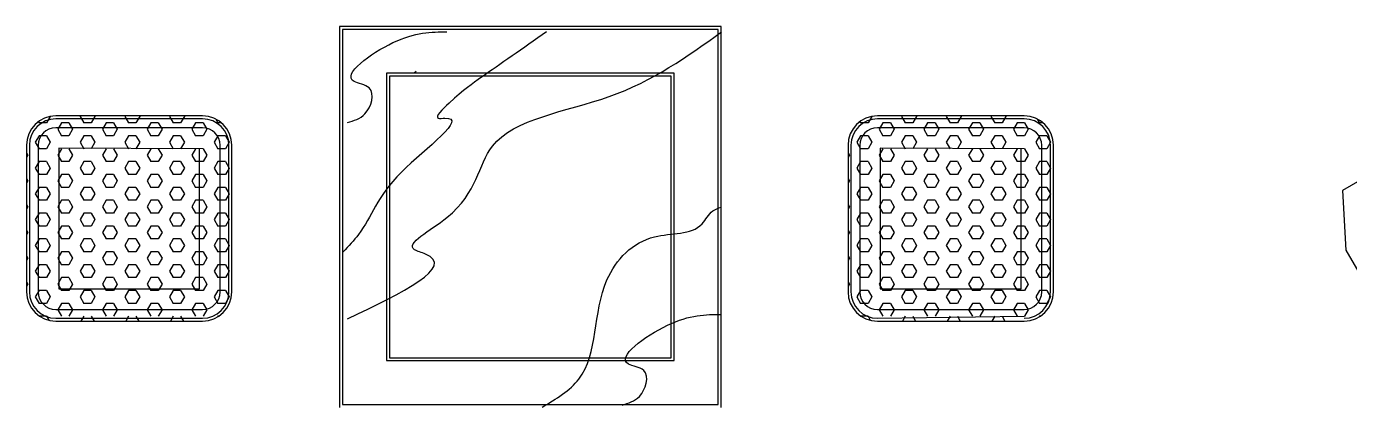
# Model space of a CAD drawing. Header units: inches. Extents: x 3.4 to 45.9, y 14.3 to 39.1.
# Drawn here: x 7.753 to 10.007, y 22.887 to 23.537 of the extents above; entities that cross this region are included whole.
import ezdxf

# ---------------------------------------------------------------- set-up
doc = ezdxf.new("R2010")
doc.units = ezdxf.units.IN
doc.header["$MEASUREMENT"] = 0
doc.layers.add('02', color=2, linetype='Continuous')
doc.layers.add('4', color=4, linetype='Continuous')

msp = doc.modelspace()

# ---------------------------------------------------------------- linework, layer by layer
at = {"layer": '02'}
for p, q in [((8.9363, 23.5367), (8.2863, 23.5367)), ((8.2863, 23.5367), (8.2863, 22.8867)), ((8.9363, 22.8867), (8.9363, 23.5367)), ((8.9313, 23.5317), (8.2913, 23.5317)), ((8.2913, 23.5317), (8.2913, 22.8917)), ((8.9313, 22.8917), (8.9313, 23.5317)), ((8.8513, 23.4517), (8.3713, 23.4517)), ((8.3713, 23.4517), (8.3713, 22.9717)), ((8.4167, 23.46), (8.4133, 23.4567)), ((8.8513, 22.9717), (8.8513, 23.4517)), ((7.7932, 23.3831), (7.7869, 23.3722)), ((8.0528, 23.384), (7.8028, 23.384)), ((8.0528, 23.379), (7.8028, 23.379)), ((7.8446, 23.384), (7.8441, 23.3832)), ((7.8441, 23.3832), (7.8504, 23.3722)), ((7.8695, 23.3832), (7.8631, 23.3722)), ((7.869, 23.384), (7.8695, 23.3832)), ((7.9208, 23.384), (7.9203, 23.3832)), ((7.9203, 23.3832), (7.9266, 23.3722)), ((7.9457, 23.3832), (7.9393, 23.3722)), ((7.9452, 23.384), (7.9457, 23.3832)), ((7.997, 23.384), (7.9965, 23.3832)), ((7.9965, 23.3832), (8.0028, 23.3722)), ((8.0219, 23.3832), (8.0155, 23.3722)), ((8.0214, 23.384), (8.0219, 23.3832)), ((8.0753, 23.3787), (8.079, 23.3722)), ((9.1929, 23.3831), (9.1866, 23.3722)), ((9.4525, 23.384), (9.2025, 23.384)), ((9.4525, 23.379), (9.2025, 23.379)), ((9.2442, 23.384), (9.2437, 23.3832)), ((9.2437, 23.3832), (9.2501, 23.3722)), ((9.2691, 23.3832), (9.2628, 23.3722)), ((9.2687, 23.384), (9.2691, 23.3832)), ((9.3204, 23.384), (9.3199, 23.3832)), ((9.3199, 23.3832), (9.3263, 23.3722)), ((9.3453, 23.3832), (9.339, 23.3722)), ((9.3449, 23.384), (9.3453, 23.3832)), ((9.3966, 23.384), (9.3961, 23.3832)), ((9.3961, 23.3832), (9.4025, 23.3722)), ((9.4215, 23.3832), (9.4152, 23.3722)), ((9.4211, 23.384), (9.4215, 23.3832)), ((9.4749, 23.3787), (9.4787, 23.3722)), ((7.7731, 23.3742), (7.7742, 23.3722)), ((7.7869, 23.3722), (7.7742, 23.3722)), ((8.0528, 23.364), (7.8028, 23.364)), ((7.8123, 23.3722), (7.806, 23.3612)), ((7.806, 23.3612), (7.8123, 23.3502)), ((7.825, 23.3722), (7.8123, 23.3722)), ((7.825, 23.3722), (7.8314, 23.3612)), ((7.8314, 23.3612), (7.825, 23.3502)), ((7.8631, 23.3722), (7.8504, 23.3722)), ((7.8885, 23.3722), (7.8822, 23.3612)), ((7.8822, 23.3612), (7.8885, 23.3502)), ((7.9012, 23.3722), (7.8885, 23.3722)), ((7.9012, 23.3722), (7.9076, 23.3612)), ((7.9076, 23.3612), (7.9012, 23.3502)), ((7.9393, 23.3722), (7.9266, 23.3722)), ((7.9647, 23.3722), (7.9584, 23.3612)), ((7.9584, 23.3612), (7.9647, 23.3502)), ((7.9774, 23.3722), (7.9647, 23.3722)), ((7.9774, 23.3722), (7.9838, 23.3612)), ((7.9838, 23.3612), (7.9774, 23.3502)), ((8.0155, 23.3722), (8.0028, 23.3722)), ((8.0409, 23.3722), (8.0346, 23.3612)), ((8.0346, 23.3612), (8.0409, 23.3502)), ((8.0536, 23.3722), (8.0409, 23.3722)), ((8.0536, 23.3722), (8.06, 23.3612)), ((8.06, 23.3612), (8.0536, 23.3502)), ((8.0851, 23.3722), (8.079, 23.3722)), ((9.1727, 23.3742), (9.1739, 23.3722)), ((9.1866, 23.3722), (9.1739, 23.3722)), ((9.4525, 23.364), (9.2025, 23.364)), ((9.212, 23.3722), (9.2056, 23.3612)), ((9.2056, 23.3612), (9.212, 23.3502)), ((9.2247, 23.3722), (9.212, 23.3722)), ((9.2247, 23.3722), (9.231, 23.3612)), ((9.231, 23.3612), (9.2247, 23.3502)), ((9.2628, 23.3722), (9.2501, 23.3722)), ((9.2882, 23.3722), (9.2818, 23.3612)), ((9.2818, 23.3612), (9.2882, 23.3502)), ((9.3009, 23.3722), (9.2882, 23.3722)), ((9.3009, 23.3722), (9.3072, 23.3612)), ((9.3072, 23.3612), (9.3009, 23.3502)), ((9.339, 23.3722), (9.3263, 23.3722)), ((9.3644, 23.3722), (9.358, 23.3612)), ((9.358, 23.3612), (9.3644, 23.3502)), ((9.3771, 23.3722), (9.3644, 23.3722)), ((9.3771, 23.3722), (9.3834, 23.3612)), ((9.3834, 23.3612), (9.3771, 23.3502)), ((9.4152, 23.3722), (9.4025, 23.3722)), ((9.4406, 23.3722), (9.4342, 23.3612)), ((9.4342, 23.3612), (9.4406, 23.3502)), ((9.4533, 23.3722), (9.4406, 23.3722)), ((9.4533, 23.3722), (9.4596, 23.3612)), ((9.4596, 23.3612), (9.4533, 23.3502)), ((9.4847, 23.3722), (9.4787, 23.3722)), ((7.7528, 23.334), (7.7528, 23.084)), ((7.7578, 23.334), (7.7578, 23.084)), ((7.7742, 23.3502), (7.7679, 23.3392)), ((7.7679, 23.3392), (7.7742, 23.3282)), ((7.7728, 23.334), (7.7728, 23.084)), ((7.7869, 23.3502), (7.7742, 23.3502)), ((7.7869, 23.3502), (7.7933, 23.3392)), ((7.7933, 23.3392), (7.7869, 23.3282)), ((7.825, 23.3502), (7.8123, 23.3502)), ((7.8504, 23.3502), (7.8441, 23.3392)), ((7.8441, 23.3392), (7.8504, 23.3282)), ((7.8631, 23.3502), (7.8504, 23.3502)), ((7.8631, 23.3502), (7.8695, 23.3392)), ((7.8695, 23.3392), (7.8631, 23.3282)), ((7.9012, 23.3502), (7.8885, 23.3502)), ((7.9266, 23.3502), (7.9203, 23.3392)), ((7.9203, 23.3392), (7.9266, 23.3282)), ((7.9393, 23.3502), (7.9266, 23.3502)), ((7.9393, 23.3502), (7.9457, 23.3392)), ((7.9457, 23.3392), (7.9393, 23.3282)), ((7.9774, 23.3502), (7.9647, 23.3502)), ((8.0028, 23.3502), (7.9965, 23.3392)), ((7.9965, 23.3392), (8.0028, 23.3282)), ((8.0155, 23.3502), (8.0028, 23.3502)), ((8.0155, 23.3502), (8.0219, 23.3392)), ((8.0219, 23.3392), (8.0155, 23.3282)), ((8.0536, 23.3502), (8.0409, 23.3502)), ((8.079, 23.3502), (8.0727, 23.3392)), ((8.0727, 23.3392), (8.079, 23.3282)), ((8.0917, 23.3502), (8.079, 23.3502)), ((8.0828, 23.084), (8.0828, 23.334)), ((8.0917, 23.3502), (8.0981, 23.3392)), ((8.0981, 23.3392), (8.0917, 23.3282)), ((8.0978, 23.084), (8.0978, 23.334)), ((8.1028, 23.084), (8.1028, 23.334)), ((9.1525, 23.334), (9.1525, 23.084)), ((9.1575, 23.334), (9.1575, 23.084)), ((9.1739, 23.3502), (9.1675, 23.3392)), ((9.1675, 23.3392), (9.1739, 23.3282)), ((9.1725, 23.334), (9.1725, 23.084)), ((9.1866, 23.3502), (9.1739, 23.3502)), ((9.1866, 23.3502), (9.1929, 23.3392)), ((9.1929, 23.3392), (9.1866, 23.3282)), ((9.2247, 23.3502), (9.212, 23.3502)), ((9.2501, 23.3502), (9.2437, 23.3392)), ((9.2437, 23.3392), (9.2501, 23.3282)), ((9.2628, 23.3502), (9.2501, 23.3502)), ((9.2628, 23.3502), (9.2691, 23.3392)), ((9.2691, 23.3392), (9.2628, 23.3282)), ((9.3009, 23.3502), (9.2882, 23.3502)), ((9.3263, 23.3502), (9.3199, 23.3392)), ((9.3199, 23.3392), (9.3263, 23.3282)), ((9.339, 23.3502), (9.3263, 23.3502)), ((9.339, 23.3502), (9.3453, 23.3392)), ((9.3453, 23.3392), (9.339, 23.3282)), ((9.3771, 23.3502), (9.3644, 23.3502)), ((9.4025, 23.3502), (9.3961, 23.3392)), ((9.3961, 23.3392), (9.4025, 23.3282)), ((9.4152, 23.3502), (9.4025, 23.3502)), ((9.4152, 23.3502), (9.4215, 23.3392)), ((9.4215, 23.3392), (9.4152, 23.3282)), ((9.4533, 23.3502), (9.4406, 23.3502)), ((9.4787, 23.3502), (9.4723, 23.3392)), ((9.4723, 23.3392), (9.4787, 23.3282)), ((9.4914, 23.3502), (9.4787, 23.3502)), ((9.4825, 23.084), (9.4825, 23.334)), ((9.4914, 23.3502), (9.4977, 23.3392)), ((9.4977, 23.3392), (9.4914, 23.3282)), ((9.4975, 23.084), (9.4975, 23.334)), ((9.5025, 23.084), (9.5025, 23.334)), ((7.7528, 23.3213), (7.7552, 23.3172)), ((7.7552, 23.3172), (7.7528, 23.3131)), ((7.7869, 23.3282), (7.7742, 23.3282)), ((7.8123, 23.3282), (7.806, 23.3172)), ((7.806, 23.3172), (7.8123, 23.3062)), ((7.8078, 23.329), (7.8078, 23.089)), ((8.0536, 23.3282), (7.8078, 23.329)), ((7.825, 23.3282), (7.8314, 23.3172)), ((7.8314, 23.3172), (7.825, 23.3062)), ((7.8885, 23.3282), (7.8822, 23.3172)), ((7.8822, 23.3172), (7.8885, 23.3062)), ((7.9012, 23.3282), (7.9076, 23.3172)), ((7.9076, 23.3172), (7.9012, 23.3062)), ((7.9647, 23.3282), (7.9584, 23.3172)), ((7.9584, 23.3172), (7.9647, 23.3062)), ((7.9774, 23.3282), (7.9838, 23.3172)), ((7.9838, 23.3172), (7.9774, 23.3062)), ((8.0409, 23.3282), (8.0346, 23.3172)), ((8.0346, 23.3172), (8.0409, 23.3062)), ((8.0478, 23.089), (8.0478, 23.329)), ((8.0536, 23.3282), (8.06, 23.3172)), ((8.06, 23.3172), (8.0536, 23.3062)), ((8.0917, 23.3282), (8.079, 23.3282)), ((9.1525, 23.3213), (9.1548, 23.3172)), ((9.1548, 23.3172), (9.1525, 23.3131)), ((9.1866, 23.3282), (9.1739, 23.3282)), ((9.212, 23.3282), (9.2056, 23.3172)), ((9.2056, 23.3172), (9.212, 23.3062)), ((9.4533, 23.3282), (9.2075, 23.329)), ((9.2075, 23.329), (9.2075, 23.089)), ((9.2247, 23.3282), (9.231, 23.3172)), ((9.231, 23.3172), (9.2247, 23.3062)), ((9.2882, 23.3282), (9.2818, 23.3172)), ((9.2818, 23.3172), (9.2882, 23.3062)), ((9.3009, 23.3282), (9.3072, 23.3172)), ((9.3072, 23.3172), (9.3009, 23.3062)), ((9.3644, 23.3282), (9.358, 23.3172)), ((9.358, 23.3172), (9.3644, 23.3062)), ((9.3771, 23.3282), (9.3834, 23.3172)), ((9.3834, 23.3172), (9.3771, 23.3062)), ((9.4406, 23.3282), (9.4342, 23.3172)), ((9.4342, 23.3172), (9.4406, 23.3062)), ((9.4475, 23.089), (9.4475, 23.329)), ((9.4533, 23.3282), (9.4596, 23.3172)), ((9.4596, 23.3172), (9.4533, 23.3062)), ((9.4914, 23.3282), (9.4787, 23.3282)), ((7.7742, 23.3062), (7.7679, 23.2952)), ((7.7679, 23.2952), (7.7742, 23.2842)), ((7.7869, 23.3062), (7.7742, 23.3062)), ((7.7869, 23.3062), (7.7933, 23.2952)), ((7.7933, 23.2952), (7.7869, 23.2842)), ((7.825, 23.3062), (7.8123, 23.3062)), ((7.8504, 23.3062), (7.8441, 23.2952)), ((7.8441, 23.2952), (7.8504, 23.2842)), ((7.8631, 23.3062), (7.8504, 23.3062)), ((7.8631, 23.3062), (7.8695, 23.2952)), ((7.8695, 23.2952), (7.8631, 23.2842)), ((7.9012, 23.3062), (7.8885, 23.3062)), ((7.9266, 23.3062), (7.9203, 23.2952)), ((7.9203, 23.2952), (7.9266, 23.2842)), ((7.9393, 23.3062), (7.9266, 23.3062)), ((7.9393, 23.3062), (7.9457, 23.2952)), ((7.9457, 23.2952), (7.9393, 23.2842)), ((7.9774, 23.3062), (7.9647, 23.3062)), ((8.0028, 23.3062), (7.9965, 23.2952)), ((7.9965, 23.2952), (8.0028, 23.2842)), ((8.0155, 23.3062), (8.0028, 23.3062)), ((8.0155, 23.3062), (8.0219, 23.2952)), ((8.0219, 23.2952), (8.0155, 23.2842)), ((8.0536, 23.3062), (8.0409, 23.3062)), ((8.079, 23.3062), (8.0727, 23.2952)), ((8.0727, 23.2952), (8.079, 23.2842)), ((8.0917, 23.3062), (8.079, 23.3062)), ((8.0917, 23.3062), (8.0981, 23.2952)), ((8.0981, 23.2952), (8.0917, 23.2842)), ((9.1739, 23.3062), (9.1675, 23.2952)), ((9.1675, 23.2952), (9.1739, 23.2842)), ((9.1866, 23.3062), (9.1739, 23.3062)), ((9.1866, 23.3062), (9.1929, 23.2952)), ((9.1929, 23.2952), (9.1866, 23.2842)), ((9.2247, 23.3062), (9.212, 23.3062)), ((9.2501, 23.3062), (9.2437, 23.2952)), ((9.2437, 23.2952), (9.2501, 23.2842)), ((9.2628, 23.3062), (9.2501, 23.3062)), ((9.2628, 23.3062), (9.2691, 23.2952)), ((9.2691, 23.2952), (9.2628, 23.2842)), ((9.3009, 23.3062), (9.2882, 23.3062)), ((9.3263, 23.3062), (9.3199, 23.2952)), ((9.3199, 23.2952), (9.3263, 23.2842)), ((9.339, 23.3062), (9.3263, 23.3062)), ((9.339, 23.3062), (9.3453, 23.2952)), ((9.3453, 23.2952), (9.339, 23.2842)), ((9.3771, 23.3062), (9.3644, 23.3062)), ((9.4025, 23.3062), (9.3961, 23.2952)), ((9.3961, 23.2952), (9.4025, 23.2842)), ((9.4152, 23.3062), (9.4025, 23.3062)), ((9.4152, 23.3062), (9.4215, 23.2952)), ((9.4215, 23.2952), (9.4152, 23.2842)), ((9.4533, 23.3062), (9.4406, 23.3062)), ((9.4787, 23.3062), (9.4723, 23.2952)), ((9.4723, 23.2952), (9.4787, 23.2842)), ((9.4914, 23.3062), (9.4787, 23.3062)), ((9.4914, 23.3062), (9.4977, 23.2952)), ((9.4977, 23.2952), (9.4914, 23.2842)), ((7.7528, 23.2773), (7.7552, 23.2732)), ((7.7552, 23.2732), (7.7528, 23.2691)), ((7.7869, 23.2842), (7.7742, 23.2842)), ((7.8123, 23.2842), (7.806, 23.2732)), ((7.806, 23.2732), (7.8123, 23.2622)), ((7.825, 23.2842), (7.8123, 23.2842)), ((7.825, 23.2842), (7.8314, 23.2732)), ((7.8314, 23.2732), (7.825, 23.2622)), ((7.8631, 23.2842), (7.8504, 23.2842)), ((7.8885, 23.2842), (7.8822, 23.2732)), ((7.8822, 23.2732), (7.8885, 23.2622)), ((7.9012, 23.2842), (7.8885, 23.2842)), ((7.9012, 23.2842), (7.9076, 23.2732)), ((7.9076, 23.2732), (7.9012, 23.2622)), ((7.9393, 23.2842), (7.9266, 23.2842)), ((7.9647, 23.2842), (7.9584, 23.2732)), ((7.9584, 23.2732), (7.9647, 23.2622)), ((7.9774, 23.2842), (7.9647, 23.2842)), ((7.9774, 23.2842), (7.9838, 23.2732)), ((7.9838, 23.2732), (7.9774, 23.2622)), ((8.0155, 23.2842), (8.0028, 23.2842)), ((8.0409, 23.2842), (8.0346, 23.2732)), ((8.0346, 23.2732), (8.0409, 23.2622)), ((8.0536, 23.2842), (8.0409, 23.2842)), ((8.0536, 23.2842), (8.06, 23.2732)), ((8.06, 23.2732), (8.0536, 23.2622)), ((8.0917, 23.2842), (8.079, 23.2842)), ((9.1525, 23.2773), (9.1548, 23.2732)), ((9.1548, 23.2732), (9.1525, 23.2691)), ((9.1866, 23.2842), (9.1739, 23.2842)), ((9.212, 23.2842), (9.2056, 23.2732)), ((9.2056, 23.2732), (9.212, 23.2622)), ((9.2247, 23.2842), (9.212, 23.2842)), ((9.2247, 23.2842), (9.231, 23.2732)), ((9.231, 23.2732), (9.2247, 23.2622)), ((9.2628, 23.2842), (9.2501, 23.2842)), ((9.2882, 23.2842), (9.2818, 23.2732)), ((9.2818, 23.2732), (9.2882, 23.2622)), ((9.3009, 23.2842), (9.2882, 23.2842)), ((9.3009, 23.2842), (9.3072, 23.2732)), ((9.3072, 23.2732), (9.3009, 23.2622)), ((9.339, 23.2842), (9.3263, 23.2842)), ((9.3644, 23.2842), (9.358, 23.2732)), ((9.358, 23.2732), (9.3644, 23.2622)), ((9.3771, 23.2842), (9.3644, 23.2842)), ((9.3771, 23.2842), (9.3834, 23.2732)), ((9.3834, 23.2732), (9.3771, 23.2622)), ((9.4152, 23.2842), (9.4025, 23.2842)), ((9.4406, 23.2842), (9.4342, 23.2732)), ((9.4342, 23.2732), (9.4406, 23.2622)), ((9.4533, 23.2842), (9.4406, 23.2842)), ((9.4533, 23.2842), (9.4596, 23.2732)), ((9.4596, 23.2732), (9.4533, 23.2622)), ((9.4914, 23.2842), (9.4787, 23.2842)), ((10.0245, 23.2739), (9.9949, 23.2568)), ((7.7742, 23.2622), (7.7679, 23.2512)), ((7.7679, 23.2512), (7.7742, 23.2402)), ((7.7869, 23.2622), (7.7742, 23.2622)), ((7.7869, 23.2622), (7.7933, 23.2512)), ((7.7933, 23.2512), (7.7869, 23.2402)), ((7.825, 23.2622), (7.8123, 23.2622)), ((7.8504, 23.2622), (7.8441, 23.2512)), ((7.8441, 23.2512), (7.8504, 23.2402)), ((7.8631, 23.2622), (7.8504, 23.2622)), ((7.8631, 23.2622), (7.8695, 23.2512)), ((7.8695, 23.2512), (7.8631, 23.2402)), ((7.9012, 23.2622), (7.8885, 23.2622)), ((7.9266, 23.2622), (7.9203, 23.2512)), ((7.9203, 23.2512), (7.9266, 23.2402)), ((7.9393, 23.2622), (7.9266, 23.2622)), ((7.9393, 23.2622), (7.9457, 23.2512)), ((7.9457, 23.2512), (7.9393, 23.2402)), ((7.9774, 23.2622), (7.9647, 23.2622)), ((8.0028, 23.2622), (7.9965, 23.2512)), ((7.9965, 23.2512), (8.0028, 23.2402)), ((8.0155, 23.2622), (8.0028, 23.2622)), ((8.0155, 23.2622), (8.0219, 23.2512)), ((8.0219, 23.2512), (8.0155, 23.2402)), ((8.0536, 23.2622), (8.0409, 23.2622)), ((8.079, 23.2622), (8.0727, 23.2512)), ((8.0727, 23.2512), (8.079, 23.2402)), ((8.0917, 23.2622), (8.079, 23.2622)), ((8.0917, 23.2622), (8.0981, 23.2512)), ((8.0981, 23.2512), (8.0917, 23.2402)), ((9.1739, 23.2622), (9.1675, 23.2512)), ((9.1675, 23.2512), (9.1739, 23.2402)), ((9.1866, 23.2622), (9.1739, 23.2622)), ((9.1866, 23.2622), (9.1929, 23.2512)), ((9.1929, 23.2512), (9.1866, 23.2402)), ((9.2247, 23.2622), (9.212, 23.2622)), ((9.2501, 23.2622), (9.2437, 23.2512)), ((9.2437, 23.2512), (9.2501, 23.2402)), ((9.2628, 23.2622), (9.2501, 23.2622)), ((9.2628, 23.2622), (9.2691, 23.2512)), ((9.2691, 23.2512), (9.2628, 23.2402)), ((9.3009, 23.2622), (9.2882, 23.2622)), ((9.3263, 23.2622), (9.3199, 23.2512)), ((9.3199, 23.2512), (9.3263, 23.2402)), ((9.339, 23.2622), (9.3263, 23.2622)), ((9.339, 23.2622), (9.3453, 23.2512)), ((9.3453, 23.2512), (9.339, 23.2402)), ((9.3771, 23.2622), (9.3644, 23.2622)), ((9.4025, 23.2622), (9.3961, 23.2512)), ((9.3961, 23.2512), (9.4025, 23.2402)), ((9.4152, 23.2622), (9.4025, 23.2622)), ((9.4152, 23.2622), (9.4215, 23.2512)), ((9.4215, 23.2512), (9.4152, 23.2402)), ((9.4533, 23.2622), (9.4406, 23.2622)), ((9.4787, 23.2622), (9.4723, 23.2512)), ((9.4723, 23.2512), (9.4787, 23.2402)), ((9.4914, 23.2622), (9.4787, 23.2622)), ((9.4914, 23.2622), (9.4977, 23.2512)), ((9.4977, 23.2512), (9.4914, 23.2402)), ((9.9949, 23.2568), (10.0008, 23.1553)), ((7.7528, 23.2334), (7.7552, 23.2292)), ((7.7552, 23.2292), (7.7528, 23.2251)), ((7.7742, 23.2182), (7.7679, 23.2072)), ((7.7869, 23.2402), (7.7742, 23.2402)), ((7.7869, 23.2182), (7.7742, 23.2182)), ((7.7869, 23.2182), (7.7933, 23.2072)), ((7.8123, 23.2402), (7.806, 23.2292)), ((7.806, 23.2292), (7.8123, 23.2182)), ((7.825, 23.2402), (7.8123, 23.2402)), ((7.825, 23.2182), (7.8123, 23.2182)), ((7.825, 23.2402), (7.8314, 23.2292)), ((7.8314, 23.2292), (7.825, 23.2182)), ((7.8504, 23.2182), (7.8441, 23.2072)), ((7.8631, 23.2402), (7.8504, 23.2402)), ((7.8631, 23.2182), (7.8504, 23.2182)), ((7.8631, 23.2182), (7.8695, 23.2072)), ((7.8885, 23.2402), (7.8822, 23.2292)), ((7.8822, 23.2292), (7.8885, 23.2182)), ((7.9012, 23.2402), (7.8885, 23.2402)), ((7.9012, 23.2182), (7.8885, 23.2182)), ((7.9012, 23.2402), (7.9076, 23.2292)), ((7.9076, 23.2292), (7.9012, 23.2182)), ((7.9266, 23.2182), (7.9203, 23.2072)), ((7.9393, 23.2402), (7.9266, 23.2402)), ((7.9393, 23.2182), (7.9266, 23.2182)), ((7.9393, 23.2182), (7.9457, 23.2072)), ((7.9647, 23.2402), (7.9584, 23.2292)), ((7.9584, 23.2292), (7.9647, 23.2182)), ((7.9774, 23.2402), (7.9647, 23.2402)), ((7.9774, 23.2182), (7.9647, 23.2182)), ((7.9774, 23.2402), (7.9838, 23.2292)), ((7.9838, 23.2292), (7.9774, 23.2182)), ((8.0028, 23.2182), (7.9965, 23.2072)), ((8.0155, 23.2402), (8.0028, 23.2402)), ((8.0155, 23.2182), (8.0028, 23.2182)), ((8.0155, 23.2182), (8.0219, 23.2072)), ((8.0409, 23.2402), (8.0346, 23.2292)), ((8.0346, 23.2292), (8.0409, 23.2182)), ((8.0536, 23.2402), (8.0409, 23.2402)), ((8.0536, 23.2182), (8.0409, 23.2182)), ((8.0536, 23.2402), (8.06, 23.2292)), ((8.06, 23.2292), (8.0536, 23.2182)), ((8.079, 23.2182), (8.0727, 23.2072)), ((8.0917, 23.2402), (8.079, 23.2402)), ((8.0917, 23.2182), (8.079, 23.2182)), ((8.0917, 23.2182), (8.0981, 23.2072)), ((9.1525, 23.2334), (9.1548, 23.2292)), ((9.1548, 23.2292), (9.1525, 23.2251)), ((9.1739, 23.2182), (9.1675, 23.2072)), ((9.1866, 23.2402), (9.1739, 23.2402)), ((9.1866, 23.2182), (9.1739, 23.2182)), ((9.1866, 23.2182), (9.1929, 23.2072)), ((9.212, 23.2402), (9.2056, 23.2292)), ((9.2056, 23.2292), (9.212, 23.2182)), ((9.2247, 23.2402), (9.212, 23.2402)), ((9.2247, 23.2182), (9.212, 23.2182)), ((9.2247, 23.2402), (9.231, 23.2292)), ((9.231, 23.2292), (9.2247, 23.2182)), ((9.2501, 23.2182), (9.2437, 23.2072)), ((9.2628, 23.2402), (9.2501, 23.2402)), ((9.2628, 23.2182), (9.2501, 23.2182)), ((9.2628, 23.2182), (9.2691, 23.2072)), ((9.2882, 23.2402), (9.2818, 23.2292)), ((9.2818, 23.2292), (9.2882, 23.2182)), ((9.3009, 23.2402), (9.2882, 23.2402)), ((9.3009, 23.2182), (9.2882, 23.2182)), ((9.3009, 23.2402), (9.3072, 23.2292)), ((9.3072, 23.2292), (9.3009, 23.2182)), ((9.3263, 23.2182), (9.3199, 23.2072)), ((9.339, 23.2402), (9.3263, 23.2402)), ((9.339, 23.2182), (9.3263, 23.2182)), ((9.339, 23.2182), (9.3453, 23.2072)), ((9.3644, 23.2402), (9.358, 23.2292)), ((9.358, 23.2292), (9.3644, 23.2182)), ((9.3771, 23.2402), (9.3644, 23.2402)), ((9.3771, 23.2182), (9.3644, 23.2182)), ((9.3771, 23.2402), (9.3834, 23.2292)), ((9.3834, 23.2292), (9.3771, 23.2182)), ((9.4025, 23.2182), (9.3961, 23.2072)), ((9.4152, 23.2402), (9.4025, 23.2402)), ((9.4152, 23.2182), (9.4025, 23.2182)), ((9.4152, 23.2182), (9.4215, 23.2072)), ((9.4406, 23.2402), (9.4342, 23.2292)), ((9.4342, 23.2292), (9.4406, 23.2182)), ((9.4533, 23.2402), (9.4406, 23.2402)), ((9.4533, 23.2182), (9.4406, 23.2182)), ((9.4533, 23.2402), (9.4596, 23.2292)), ((9.4596, 23.2292), (9.4533, 23.2182)), ((9.4787, 23.2182), (9.4723, 23.2072)), ((9.4914, 23.2402), (9.4787, 23.2402)), ((9.4914, 23.2182), (9.4787, 23.2182)), ((9.4914, 23.2182), (9.4977, 23.2072)), ((7.7679, 23.2072), (7.7742, 23.1962)), ((7.7869, 23.1962), (7.7742, 23.1962)), ((7.7933, 23.2072), (7.7869, 23.1962)), ((7.8123, 23.1962), (7.806, 23.1853)), ((7.825, 23.1962), (7.8123, 23.1962)), ((7.825, 23.1962), (7.8314, 23.1852)), ((7.8441, 23.2072), (7.8504, 23.1962)), ((7.8631, 23.1962), (7.8504, 23.1962)), ((7.8695, 23.2072), (7.8631, 23.1962)), ((7.8885, 23.1962), (7.8822, 23.1853)), ((7.9012, 23.1962), (7.8885, 23.1962)), ((7.9012, 23.1962), (7.9076, 23.1852)), ((7.9203, 23.2072), (7.9266, 23.1962)), ((7.9393, 23.1962), (7.9266, 23.1962)), ((7.9457, 23.2072), (7.9393, 23.1962)), ((7.9647, 23.1962), (7.9584, 23.1853)), ((7.9774, 23.1962), (7.9647, 23.1962)), ((7.9774, 23.1962), (7.9838, 23.1852)), ((7.9965, 23.2072), (8.0028, 23.1962)), ((8.0155, 23.1962), (8.0028, 23.1962)), ((8.0219, 23.2072), (8.0155, 23.1962)), ((8.0409, 23.1962), (8.0346, 23.1853)), ((8.0536, 23.1962), (8.0409, 23.1962)), ((8.0536, 23.1962), (8.06, 23.1852)), ((8.0727, 23.2072), (8.079, 23.1962)), ((8.0917, 23.1962), (8.079, 23.1962)), ((8.0981, 23.2072), (8.0917, 23.1962)), ((9.1675, 23.2072), (9.1739, 23.1962)), ((9.1866, 23.1962), (9.1739, 23.1962)), ((9.1929, 23.2072), (9.1866, 23.1962)), ((9.212, 23.1962), (9.2056, 23.1853)), ((9.2247, 23.1962), (9.212, 23.1962)), ((9.2247, 23.1962), (9.231, 23.1852)), ((9.2437, 23.2072), (9.2501, 23.1962)), ((9.2628, 23.1962), (9.2501, 23.1962)), ((9.2691, 23.2072), (9.2628, 23.1962)), ((9.2882, 23.1962), (9.2818, 23.1853)), ((9.3009, 23.1962), (9.2882, 23.1962)), ((9.3009, 23.1962), (9.3072, 23.1852)), ((9.3199, 23.2072), (9.3263, 23.1962)), ((9.339, 23.1962), (9.3263, 23.1962)), ((9.3453, 23.2072), (9.339, 23.1962)), ((9.3644, 23.1962), (9.358, 23.1853)), ((9.3771, 23.1962), (9.3644, 23.1962)), ((9.3771, 23.1962), (9.3834, 23.1852)), ((9.3961, 23.2072), (9.4025, 23.1962)), ((9.4152, 23.1962), (9.4025, 23.1962)), ((9.4215, 23.2072), (9.4152, 23.1962)), ((9.4406, 23.1962), (9.4342, 23.1853)), ((9.4533, 23.1962), (9.4406, 23.1962)), ((9.4533, 23.1962), (9.4596, 23.1852)), ((9.4723, 23.2072), (9.4787, 23.1962)), ((9.4914, 23.1962), (9.4787, 23.1962)), ((9.4977, 23.2072), (9.4914, 23.1962)), ((7.7528, 23.1894), (7.7552, 23.1852)), ((7.7552, 23.1853), (7.7528, 23.1811)), ((7.7742, 23.1743), (7.7679, 23.1633)), ((7.7869, 23.1743), (7.7742, 23.1743)), ((7.7869, 23.1743), (7.7933, 23.1633)), ((7.806, 23.1852), (7.8123, 23.1743)), ((7.825, 23.1743), (7.8123, 23.1743)), ((7.8314, 23.1853), (7.825, 23.1743)), ((7.8504, 23.1743), (7.8441, 23.1633)), ((7.8631, 23.1743), (7.8504, 23.1743)), ((7.8631, 23.1743), (7.8695, 23.1633)), ((7.8822, 23.1852), (7.8885, 23.1743)), ((7.9012, 23.1743), (7.8885, 23.1743)), ((7.9076, 23.1853), (7.9012, 23.1743)), ((7.9266, 23.1743), (7.9203, 23.1633)), ((7.9393, 23.1743), (7.9266, 23.1743)), ((7.9393, 23.1743), (7.9457, 23.1633)), ((7.9584, 23.1852), (7.9647, 23.1743)), ((7.9774, 23.1743), (7.9647, 23.1743)), ((7.9838, 23.1853), (7.9774, 23.1743)), ((8.0028, 23.1743), (7.9965, 23.1633)), ((8.0155, 23.1743), (8.0028, 23.1743)), ((8.0155, 23.1743), (8.0219, 23.1633)), ((8.0346, 23.1852), (8.0409, 23.1743)), ((8.0536, 23.1743), (8.0409, 23.1743)), ((8.06, 23.1853), (8.0536, 23.1743)), ((8.079, 23.1743), (8.0727, 23.1633)), ((8.0917, 23.1743), (8.079, 23.1743)), ((8.0917, 23.1743), (8.0981, 23.1633)), ((9.1525, 23.1894), (9.1548, 23.1852)), ((9.1548, 23.1853), (9.1525, 23.1811)), ((9.1739, 23.1743), (9.1675, 23.1633)), ((9.1866, 23.1743), (9.1739, 23.1743)), ((9.1866, 23.1743), (9.1929, 23.1633)), ((9.2056, 23.1852), (9.212, 23.1743)), ((9.2247, 23.1743), (9.212, 23.1743)), ((9.231, 23.1853), (9.2247, 23.1743)), ((9.2501, 23.1743), (9.2437, 23.1633)), ((9.2628, 23.1743), (9.2501, 23.1743)), ((9.2628, 23.1743), (9.2691, 23.1633)), ((9.2818, 23.1852), (9.2882, 23.1743)), ((9.3009, 23.1743), (9.2882, 23.1743)), ((9.3072, 23.1853), (9.3009, 23.1743)), ((9.3263, 23.1743), (9.3199, 23.1633)), ((9.339, 23.1743), (9.3263, 23.1743)), ((9.339, 23.1743), (9.3453, 23.1633)), ((9.358, 23.1852), (9.3644, 23.1743)), ((9.3771, 23.1743), (9.3644, 23.1743)), ((9.3834, 23.1853), (9.3771, 23.1743)), ((9.4025, 23.1743), (9.3961, 23.1633)), ((9.4152, 23.1743), (9.4025, 23.1743)), ((9.4152, 23.1743), (9.4215, 23.1633)), ((9.4342, 23.1852), (9.4406, 23.1743)), ((9.4533, 23.1743), (9.4406, 23.1743)), ((9.4596, 23.1853), (9.4533, 23.1743)), ((9.4787, 23.1743), (9.4723, 23.1633)), ((9.4914, 23.1743), (9.4787, 23.1743)), ((9.4914, 23.1743), (9.4977, 23.1633)), ((7.7679, 23.1633), (7.7742, 23.1523)), ((7.7869, 23.1523), (7.7742, 23.1523)), ((7.7933, 23.1633), (7.7869, 23.1523)), ((7.8123, 23.1523), (7.806, 23.1413)), ((7.825, 23.1523), (7.8123, 23.1523)), ((7.825, 23.1523), (7.8314, 23.1413)), ((7.8441, 23.1633), (7.8504, 23.1523)), ((7.8631, 23.1523), (7.8504, 23.1523)), ((7.8695, 23.1633), (7.8631, 23.1523)), ((7.8885, 23.1523), (7.8822, 23.1413)), ((7.9012, 23.1523), (7.8885, 23.1523)), ((7.9012, 23.1523), (7.9076, 23.1413)), ((7.9203, 23.1633), (7.9266, 23.1523)), ((7.9393, 23.1523), (7.9266, 23.1523)), ((7.9457, 23.1633), (7.9393, 23.1523)), ((7.9647, 23.1523), (7.9584, 23.1413)), ((7.9774, 23.1523), (7.9647, 23.1523)), ((7.9774, 23.1523), (7.9838, 23.1413)), ((7.9965, 23.1633), (8.0028, 23.1523)), ((8.0155, 23.1523), (8.0028, 23.1523)), ((8.0219, 23.1633), (8.0155, 23.1523)), ((8.0409, 23.1523), (8.0346, 23.1413)), ((8.0536, 23.1523), (8.0409, 23.1523)), ((8.0536, 23.1523), (8.06, 23.1413)), ((8.0727, 23.1633), (8.079, 23.1523)), ((8.0917, 23.1523), (8.079, 23.1523)), ((8.0981, 23.1633), (8.0917, 23.1523)), ((9.1675, 23.1633), (9.1739, 23.1523)), ((9.1866, 23.1523), (9.1739, 23.1523)), ((9.1929, 23.1633), (9.1866, 23.1523)), ((9.212, 23.1523), (9.2056, 23.1413)), ((9.2247, 23.1523), (9.212, 23.1523)), ((9.2247, 23.1523), (9.231, 23.1413)), ((9.2437, 23.1633), (9.2501, 23.1523)), ((9.2628, 23.1523), (9.2501, 23.1523)), ((9.2691, 23.1633), (9.2628, 23.1523)), ((9.2882, 23.1523), (9.2818, 23.1413)), ((9.3009, 23.1523), (9.2882, 23.1523)), ((9.3009, 23.1523), (9.3072, 23.1413)), ((9.3199, 23.1633), (9.3263, 23.1523)), ((9.339, 23.1523), (9.3263, 23.1523)), ((9.3453, 23.1633), (9.339, 23.1523)), ((9.3644, 23.1523), (9.358, 23.1413)), ((9.3771, 23.1523), (9.3644, 23.1523)), ((9.3771, 23.1523), (9.3834, 23.1413)), ((9.3961, 23.1633), (9.4025, 23.1523)), ((9.4152, 23.1523), (9.4025, 23.1523)), ((9.4215, 23.1633), (9.4152, 23.1523)), ((9.4406, 23.1523), (9.4342, 23.1413)), ((9.4533, 23.1523), (9.4406, 23.1523)), ((9.4533, 23.1523), (9.4596, 23.1413)), ((9.4723, 23.1633), (9.4787, 23.1523)), ((9.4914, 23.1523), (9.4787, 23.1523)), ((9.4977, 23.1633), (9.4914, 23.1523)), ((10.0008, 23.1553), (10.1256, 22.9384)), ((7.7528, 23.1454), (7.7552, 23.1413)), ((7.7552, 23.1413), (7.7528, 23.1371)), ((7.7742, 23.1303), (7.7679, 23.1193)), ((7.7869, 23.1303), (7.7742, 23.1303)), ((7.7869, 23.1303), (7.7933, 23.1193)), ((7.806, 23.1413), (7.8123, 23.1303)), ((7.825, 23.1303), (7.8123, 23.1303)), ((7.8314, 23.1413), (7.825, 23.1303)), ((7.8504, 23.1303), (7.8441, 23.1193)), ((7.8631, 23.1303), (7.8504, 23.1303)), ((7.8631, 23.1303), (7.8695, 23.1193)), ((7.8822, 23.1413), (7.8885, 23.1303)), ((7.9012, 23.1303), (7.8885, 23.1303)), ((7.9076, 23.1413), (7.9012, 23.1303)), ((7.9266, 23.1303), (7.9203, 23.1193)), ((7.9393, 23.1303), (7.9266, 23.1303)), ((7.9393, 23.1303), (7.9457, 23.1193)), ((7.9584, 23.1413), (7.9647, 23.1303)), ((7.9774, 23.1303), (7.9647, 23.1303)), ((7.9838, 23.1413), (7.9774, 23.1303)), ((8.0028, 23.1303), (7.9965, 23.1193)), ((8.0155, 23.1303), (8.0028, 23.1303)), ((8.0155, 23.1303), (8.0219, 23.1193)), ((8.0346, 23.1413), (8.0409, 23.1303)), ((8.0536, 23.1303), (8.0409, 23.1303)), ((8.06, 23.1413), (8.0536, 23.1303)), ((8.079, 23.1303), (8.0727, 23.1193)), ((8.0917, 23.1303), (8.079, 23.1303)), ((8.0917, 23.1303), (8.0981, 23.1193)), ((9.1525, 23.1454), (9.1548, 23.1413)), ((9.1548, 23.1413), (9.1525, 23.1371)), ((9.1739, 23.1303), (9.1675, 23.1193)), ((9.1866, 23.1303), (9.1739, 23.1303)), ((9.1866, 23.1303), (9.1929, 23.1193)), ((9.2056, 23.1413), (9.212, 23.1303)), ((9.2247, 23.1303), (9.212, 23.1303)), ((9.231, 23.1413), (9.2247, 23.1303)), ((9.2501, 23.1303), (9.2437, 23.1193)), ((9.2628, 23.1303), (9.2501, 23.1303)), ((9.2628, 23.1303), (9.2691, 23.1193)), ((9.2818, 23.1413), (9.2882, 23.1303)), ((9.3009, 23.1303), (9.2882, 23.1303)), ((9.3072, 23.1413), (9.3009, 23.1303)), ((9.3263, 23.1303), (9.3199, 23.1193)), ((9.339, 23.1303), (9.3263, 23.1303)), ((9.339, 23.1303), (9.3453, 23.1193)), ((9.358, 23.1413), (9.3644, 23.1303)), ((9.3771, 23.1303), (9.3644, 23.1303)), ((9.3834, 23.1413), (9.3771, 23.1303)), ((9.4025, 23.1303), (9.3961, 23.1193)), ((9.4152, 23.1303), (9.4025, 23.1303)), ((9.4152, 23.1303), (9.4215, 23.1193)), ((9.4342, 23.1413), (9.4406, 23.1303)), ((9.4533, 23.1303), (9.4406, 23.1303)), ((9.4596, 23.1413), (9.4533, 23.1303)), ((9.4787, 23.1303), (9.4723, 23.1193)), ((9.4914, 23.1303), (9.4787, 23.1303)), ((9.4914, 23.1303), (9.4977, 23.1193)), ((7.7679, 23.1193), (7.7742, 23.1083)), ((7.7869, 23.1083), (7.7742, 23.1083)), ((7.7933, 23.1193), (7.7869, 23.1083)), ((7.8123, 23.1083), (7.806, 23.0973)), ((7.825, 23.1083), (7.8123, 23.1083)), ((7.825, 23.1083), (7.8314, 23.0973)), ((7.8441, 23.1193), (7.8504, 23.1083)), ((7.8631, 23.1083), (7.8504, 23.1083)), ((7.8695, 23.1193), (7.8631, 23.1083)), ((7.8885, 23.1083), (7.8822, 23.0973)), ((7.9012, 23.1083), (7.8885, 23.1083)), ((7.9012, 23.1083), (7.9076, 23.0973)), ((7.9203, 23.1193), (7.9266, 23.1083)), ((7.9393, 23.1083), (7.9266, 23.1083)), ((7.9457, 23.1193), (7.9393, 23.1083)), ((7.9647, 23.1083), (7.9584, 23.0973)), ((7.9774, 23.1083), (7.9647, 23.1083)), ((7.9774, 23.1083), (7.9838, 23.0973)), ((7.9965, 23.1193), (8.0028, 23.1083)), ((8.0155, 23.1083), (8.0028, 23.1083)), ((8.0219, 23.1193), (8.0155, 23.1083)), ((8.0409, 23.1083), (8.0346, 23.0973)), ((8.0536, 23.1083), (8.0409, 23.1083)), ((8.0536, 23.1083), (8.06, 23.0973)), ((8.0727, 23.1193), (8.079, 23.1083)), ((8.0917, 23.1083), (8.079, 23.1083)), ((8.0981, 23.1193), (8.0917, 23.1083)), ((9.1675, 23.1193), (9.1739, 23.1083)), ((9.1866, 23.1083), (9.1739, 23.1083)), ((9.1929, 23.1193), (9.1866, 23.1083)), ((9.212, 23.1083), (9.2056, 23.0973)), ((9.2247, 23.1083), (9.212, 23.1083)), ((9.2247, 23.1083), (9.231, 23.0973)), ((9.2437, 23.1193), (9.2501, 23.1083)), ((9.2628, 23.1083), (9.2501, 23.1083)), ((9.2691, 23.1193), (9.2628, 23.1083)), ((9.2882, 23.1083), (9.2818, 23.0973)), ((9.3009, 23.1083), (9.2882, 23.1083)), ((9.3009, 23.1083), (9.3072, 23.0973)), ((9.3199, 23.1193), (9.3263, 23.1083)), ((9.339, 23.1083), (9.3263, 23.1083)), ((9.3453, 23.1193), (9.339, 23.1083)), ((9.3644, 23.1083), (9.358, 23.0973)), ((9.3771, 23.1083), (9.3644, 23.1083)), ((9.3771, 23.1083), (9.3834, 23.0973)), ((9.3961, 23.1193), (9.4025, 23.1083)), ((9.4152, 23.1083), (9.4025, 23.1083)), ((9.4215, 23.1193), (9.4152, 23.1083)), ((9.4406, 23.1083), (9.4342, 23.0973)), ((9.4533, 23.1083), (9.4406, 23.1083)), ((9.4533, 23.1083), (9.4596, 23.0973)), ((9.4723, 23.1193), (9.4787, 23.1083)), ((9.4914, 23.1083), (9.4787, 23.1083)), ((9.4977, 23.1193), (9.4914, 23.1083)), ((7.7528, 23.1014), (7.7552, 23.0973)), ((7.7552, 23.0973), (7.7528, 23.0932)), ((7.7742, 23.0863), (7.7679, 23.0753)), ((7.7869, 23.0863), (7.7742, 23.0863)), ((7.7869, 23.0863), (7.7933, 23.0753)), ((7.806, 23.0973), (7.8123, 23.0863)), ((7.8078, 23.089), (8.0478, 23.089)), ((7.825, 23.0863), (7.8123, 23.0863)), ((7.8314, 23.0973), (7.825, 23.0863)), ((7.8504, 23.0863), (7.8441, 23.0753)), ((7.8631, 23.0863), (7.8504, 23.0863)), ((7.8631, 23.0863), (7.8695, 23.0753)), ((7.8822, 23.0973), (7.8885, 23.0863)), ((7.9012, 23.0863), (7.8885, 23.0863)), ((7.9076, 23.0973), (7.9012, 23.0863)), ((7.9266, 23.0863), (7.9203, 23.0753)), ((7.9393, 23.0863), (7.9266, 23.0863)), ((7.9393, 23.0863), (7.9457, 23.0753)), ((7.9584, 23.0973), (7.9647, 23.0863)), ((7.9774, 23.0863), (7.9647, 23.0863)), ((7.9838, 23.0973), (7.9774, 23.0863)), ((8.0028, 23.0863), (7.9965, 23.0753)), ((8.0155, 23.0863), (8.0028, 23.0863)), ((8.0155, 23.0863), (8.0219, 23.0753)), ((8.0346, 23.0973), (8.0409, 23.0863)), ((8.0536, 23.0863), (8.0409, 23.0863)), ((8.06, 23.0973), (8.0536, 23.0863)), ((8.079, 23.0863), (8.0727, 23.0753)), ((8.0917, 23.0863), (8.079, 23.0863)), ((8.0917, 23.0863), (8.0981, 23.0753)), ((9.1525, 23.1014), (9.1548, 23.0973)), ((9.1548, 23.0973), (9.1525, 23.0932)), ((9.1739, 23.0863), (9.1675, 23.0753)), ((9.1866, 23.0863), (9.1739, 23.0863)), ((9.1866, 23.0863), (9.1929, 23.0753)), ((9.2056, 23.0973), (9.212, 23.0863)), ((9.2075, 23.089), (9.4475, 23.089)), ((9.2247, 23.0863), (9.212, 23.0863)), ((9.231, 23.0973), (9.2247, 23.0863)), ((9.2501, 23.0863), (9.2437, 23.0753)), ((9.2628, 23.0863), (9.2501, 23.0863)), ((9.2628, 23.0863), (9.2691, 23.0753)), ((9.2818, 23.0973), (9.2882, 23.0863)), ((9.3009, 23.0863), (9.2882, 23.0863)), ((9.3072, 23.0973), (9.3009, 23.0863)), ((9.3263, 23.0863), (9.3199, 23.0753)), ((9.339, 23.0863), (9.3263, 23.0863)), ((9.339, 23.0863), (9.3453, 23.0753)), ((9.358, 23.0973), (9.3644, 23.0863)), ((9.3771, 23.0863), (9.3644, 23.0863)), ((9.3834, 23.0973), (9.3771, 23.0863)), ((9.4025, 23.0863), (9.3961, 23.0753)), ((9.4152, 23.0863), (9.4025, 23.0863)), ((9.4152, 23.0863), (9.4215, 23.0753)), ((9.4342, 23.0973), (9.4406, 23.0863)), ((9.4533, 23.0863), (9.4406, 23.0863)), ((9.4596, 23.0973), (9.4533, 23.0863)), ((9.4787, 23.0863), (9.4723, 23.0753)), ((9.4914, 23.0863), (9.4787, 23.0863)), ((9.4914, 23.0863), (9.4977, 23.0753)), ((7.7679, 23.0753), (7.7742, 23.0643)), ((7.7869, 23.0643), (7.7742, 23.0643)), ((7.7933, 23.0753), (7.7869, 23.0643)), ((7.8123, 23.0643), (7.806, 23.0533)), ((7.825, 23.0643), (7.8123, 23.0643)), ((7.825, 23.0643), (7.8314, 23.0533)), ((7.8441, 23.0753), (7.8504, 23.0643)), ((7.8631, 23.0643), (7.8504, 23.0643)), ((7.8695, 23.0753), (7.8631, 23.0643)), ((7.8885, 23.0643), (7.8822, 23.0533)), ((7.9012, 23.0643), (7.8885, 23.0643)), ((7.9012, 23.0643), (7.9076, 23.0533)), ((7.9203, 23.0753), (7.9266, 23.0643)), ((7.9393, 23.0643), (7.9266, 23.0643)), ((7.9457, 23.0753), (7.9393, 23.0643)), ((7.9647, 23.0643), (7.9584, 23.0533)), ((7.9774, 23.0643), (7.9647, 23.0643)), ((7.9774, 23.0643), (7.9838, 23.0533)), ((7.9965, 23.0753), (8.0028, 23.0643)), ((8.0155, 23.0643), (8.0028, 23.0643)), ((8.0219, 23.0753), (8.0155, 23.0643)), ((8.0409, 23.0643), (8.0346, 23.0533)), ((8.0536, 23.0643), (8.0409, 23.0643)), ((8.0536, 23.0643), (8.06, 23.0533)), ((8.0727, 23.0753), (8.079, 23.0643)), ((8.0917, 23.0643), (8.079, 23.0643)), ((8.0981, 23.0753), (8.0917, 23.0643)), ((9.1675, 23.0753), (9.1739, 23.0643)), ((9.1866, 23.0643), (9.1739, 23.0643)), ((9.1929, 23.0753), (9.1866, 23.0643)), ((9.212, 23.0643), (9.2056, 23.0533)), ((9.2247, 23.0643), (9.212, 23.0643)), ((9.2247, 23.0643), (9.231, 23.0533)), ((9.2437, 23.0753), (9.2501, 23.0643)), ((9.2628, 23.0643), (9.2501, 23.0643)), ((9.2691, 23.0753), (9.2628, 23.0643)), ((9.2882, 23.0643), (9.2818, 23.0533)), ((9.3009, 23.0643), (9.2882, 23.0643)), ((9.3009, 23.0643), (9.3072, 23.0533)), ((9.3199, 23.0753), (9.3263, 23.0643)), ((9.339, 23.0643), (9.3263, 23.0643)), ((9.3453, 23.0753), (9.339, 23.0643)), ((9.3644, 23.0643), (9.358, 23.0533)), ((9.3771, 23.0643), (9.3644, 23.0643)), ((9.3771, 23.0643), (9.3834, 23.0533)), ((9.3961, 23.0753), (9.4025, 23.0643)), ((9.4152, 23.0643), (9.4025, 23.0643)), ((9.4215, 23.0753), (9.4152, 23.0643)), ((9.4406, 23.0643), (9.4342, 23.0533)), ((9.4533, 23.0643), (9.4406, 23.0643)), ((9.4533, 23.0643), (9.4596, 23.0533)), ((9.4723, 23.0753), (9.4787, 23.0643)), ((9.4914, 23.0643), (9.4787, 23.0643)), ((9.4977, 23.0753), (9.4914, 23.0643)), ((7.7869, 23.0423), (7.7753, 23.0423)), ((7.7869, 23.0423), (7.7909, 23.0355)), ((7.8028, 23.054), (8.0528, 23.054)), ((7.8028, 23.039), (8.0528, 23.039)), ((7.806, 23.0533), (7.8123, 23.0423)), ((7.8314, 23.0533), (7.825, 23.0423)), ((7.8504, 23.0423), (7.8457, 23.034)), ((7.8631, 23.0423), (7.8679, 23.034)), ((7.8822, 23.0533), (7.8885, 23.0423)), ((7.9076, 23.0533), (7.9012, 23.0423)), ((7.9266, 23.0423), (7.9219, 23.034)), ((7.9393, 23.0423), (7.9441, 23.034)), ((7.9584, 23.0533), (7.9647, 23.0423)), ((7.9838, 23.0533), (7.9774, 23.0423)), ((8.0028, 23.0423), (7.9981, 23.034)), ((8.0155, 23.0423), (8.0203, 23.034)), ((8.0346, 23.0533), (8.0409, 23.0423)), ((8.06, 23.0533), (8.0536, 23.0423)), ((8.079, 23.0423), (8.0783, 23.041)), ((8.0803, 23.0423), (8.079, 23.0423)), ((9.1866, 23.0423), (9.175, 23.0423)), ((9.1866, 23.0423), (9.1905, 23.0355)), ((9.2025, 23.054), (9.4525, 23.054)), ((9.2025, 23.039), (9.4533, 23.0423)), ((9.2056, 23.0533), (9.212, 23.0423)), ((9.231, 23.0533), (9.2247, 23.0423)), ((9.2501, 23.0423), (9.2453, 23.034)), ((9.2628, 23.0423), (9.2675, 23.034)), ((9.2818, 23.0533), (9.2882, 23.0423)), ((9.3072, 23.0533), (9.3009, 23.0423)), ((9.3263, 23.0423), (9.3215, 23.034)), ((9.339, 23.0423), (9.3437, 23.034)), ((9.358, 23.0533), (9.3644, 23.0423)), ((9.3834, 23.0533), (9.3771, 23.0423)), ((9.4025, 23.0423), (9.3977, 23.034)), ((9.4152, 23.0423), (9.4199, 23.034)), ((9.4342, 23.0533), (9.4406, 23.0423)), ((9.4596, 23.0533), (9.4533, 23.0423)), ((9.4787, 23.0423), (9.478, 23.041)), ((9.4799, 23.0423), (9.4787, 23.0423)), ((7.8028, 23.034), (8.0528, 23.034)), ((9.2025, 23.034), (9.4525, 23.034)), ((8.3713, 22.9717), (8.8513, 22.9717)), ((8.2913, 22.8917), (8.9313, 22.8917))]:
    msp.add_line(p, q, dxfattribs=at)
for centre, radius, start, end in [((7.8028, 23.334), 0.05, 90, 180), ((7.8028, 23.334), 0.045, 90, 180), ((8.0528, 23.334), 0.05, 0, 90), ((8.0528, 23.334), 0.045, 0, 90), ((9.2025, 23.334), 0.05, 90, 180), ((9.2025, 23.334), 0.045, 90, 180), ((9.4525, 23.334), 0.05, 0, 90), ((9.4525, 23.334), 0.045, 0, 90), ((7.8028, 23.334), 0.03, 90, 180), ((8.0528, 23.334), 0.03, 0, 90), ((9.2025, 23.334), 0.03, 90, 180), ((9.4525, 23.334), 0.03, 0, 90), ((7.8028, 23.084), 0.05, 180, 270), ((7.8028, 23.084), 0.045, 180, 270), ((7.8028, 23.084), 0.03, 180, 270), ((8.0528, 23.084), 0.05, 270, 0), ((8.0528, 23.084), 0.045, 270, 0), ((8.0528, 23.084), 0.03, 270, 0), ((9.2025, 23.084), 0.05, 180, 270), ((9.2025, 23.084), 0.045, 180, 270), ((9.2025, 23.084), 0.03, 180, 270), ((9.4525, 23.084), 0.03, 270, 0), ((9.4525, 23.084), 0.045, 270, 0), ((9.4525, 23.084), 0.05, 270, 0)]:
    msp.add_arc(centre, radius, start, end, dxfattribs=at)
for points in [[(8.3, 23.3729), (8.3294, 23.3876), (8.3368, 23.4317), (8.311, 23.4428), (8.3773, 23.509), (8.4693, 23.5274)], [(8.6387, 23.5274), (8.5283, 23.4501), (8.473, 23.406), (8.4546, 23.3802), (8.4657, 23.3802), (8.392, 23.2883), (8.3184, 23.1816), (8.2926, 23.1522)], [(8.3, 23.0381), (8.4325, 23.1485), (8.4141, 23.1559), (8.4693, 23.211), (8.5467, 23.3324), (8.7455, 23.417), (8.937, 23.5274)], [(8.7676, 22.891), (8.7971, 22.9057), (8.8044, 22.9499), (8.7786, 22.9609), (8.8449, 23.0271), (8.937, 23.0455)]]:
    msp.add_spline(points, degree=3, dxfattribs=at)
msp.add_open_spline([(8.6314, 22.8873), (8.6551, 22.9015), (8.732, 22.9473), (8.7112, 23.0918), (8.8074, 23.1914), (8.8969, 23.1784), (8.9172, 23.2218), (8.9312, 23.2268), (8.9363, 23.2282)], degree=3, knots=[0, 0, 0, 0, 78.771221, 254.617257, 364.044288, 448.003348, 476.744445, 492.224582, 492.224582, 492.224582, 492.224582], dxfattribs=at)
at = {"layer": '4'}
for p, q in [((8.8563, 23.4567), (8.3663, 23.4567)), ((8.3663, 23.4567), (8.3663, 22.9667)), ((8.8563, 22.9667), (8.8563, 23.4567)), ((8.3663, 22.9667), (8.8563, 22.9667))]:
    msp.add_line(p, q, dxfattribs=at)

doc.saveas('drawing.dxf')
